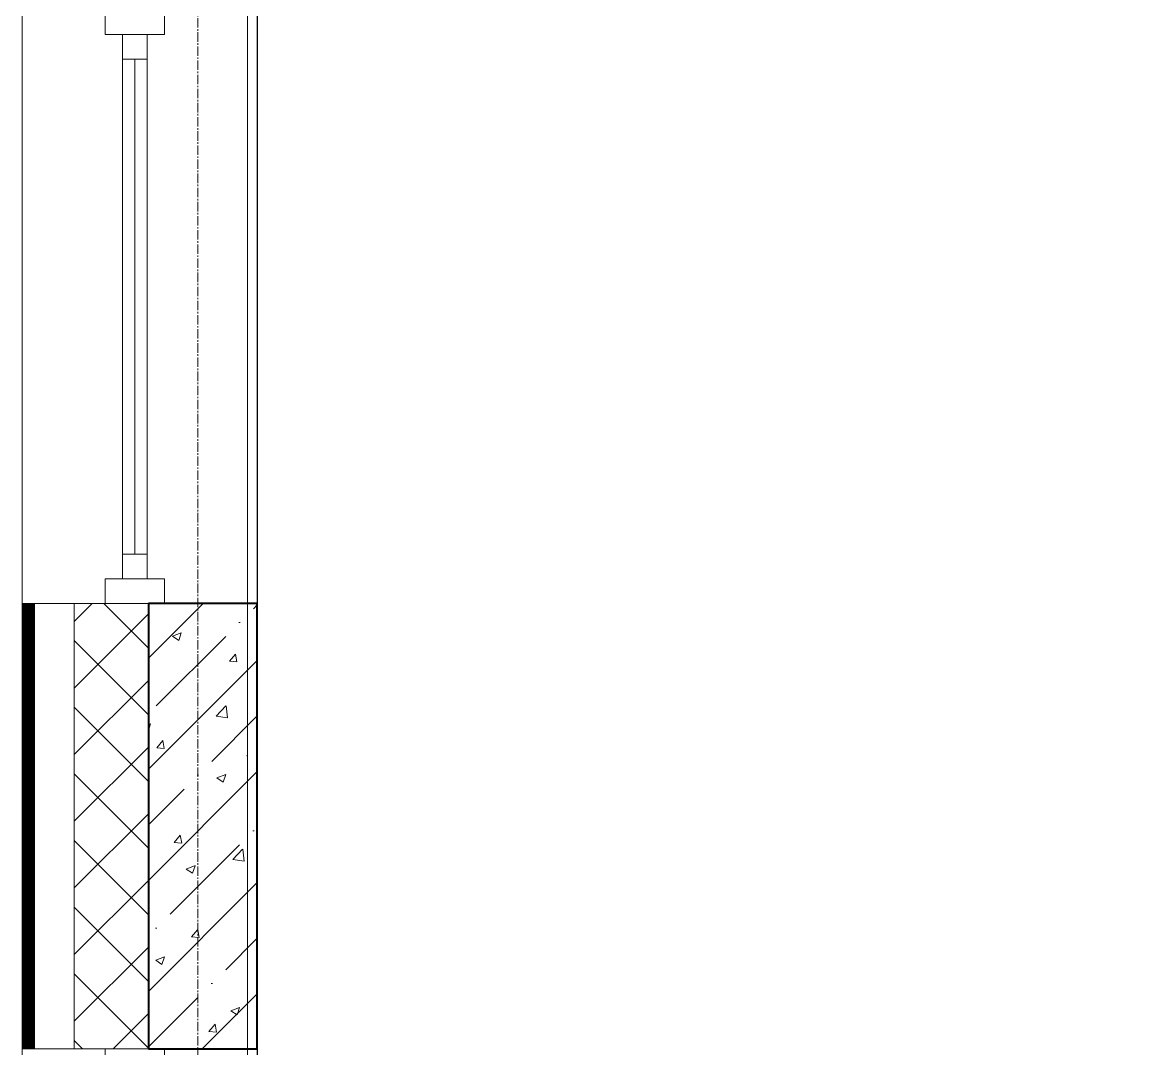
# Model space of a CAD drawing. Header units: millimetres. Extents: x -231292 to 573618, y -153144 to 564035.
# Drawn here: x 8528 to 10772, y -112945 to -110870 of the extents above; entities that cross this region are included whole.
import ezdxf

# ---------------------------------------------------------------- set-up
doc = ezdxf.new("R2010")
doc.units = ezdxf.units.MM
doc.linetypes.add('CENTER2', pattern=[28.575, 19.05, -3.175, 3.175, -3.175])
doc.linetypes.add('HIDDEN2', pattern=[4.7625, 3.175, -1.5875])
doc.layers.get('0').update_dxf_attribs({"color": 250})
for name, color, linetype, lineweight in [('A-Wall_Материал_Газоблок_Контур', 250, 'Continuous', 0), ('АР_Колонны', 250, 'Continuous', 35), ('АР_Окна', 250, 'Continuous', 5), ('АР_Стены ЖБ', 250, 'Continuous', 35), ('АР_Стены ПЕНОблок', 250, 'Continuous', 20), ('АР_Тонкая', 250, 'Continuous', 5), ('АР_Утеплитель', 250, 'Continuous', 0), ('АР_Штриховка', 250, 'Continuous', 0), ('РД_Оси_100', 250, 'Continuous', 0)]:
    doc.layers.add(name, color=color, linetype=linetype, lineweight=lineweight)

# ---------------------------------------------------------------- blocks, each defined once
blk = doc.blocks.new('оси_рен')
at = {"layer": 'РД_Оси_100', "color": 251, "linetype": 'CENTER2', "true_color": 0x636466}
blk.add_line((1195652.916, 135558.25), (1195652.916, 223268.25), dxfattribs=at)

msp = doc.modelspace()

# ---------------------------------------------------------------- hatches: boundary and pattern name
at = {"layer": 'АР_Штриховка', "linetype": 'Continuous', "lineweight": 5, "true_color": 0x000000}
h = msp.add_hatch(dxfattribs=at)
h.set_pattern_fill('ANSI35', color=18, scale=25, style=0)
h.set_pattern_definition([(45, (8883.46, -162345.28), (-112.2532, 112.2532), []), (45, (8995.71, -162345.28), (-112.2532, 112.2532), [198.4375, -39.6875, 0, -39.6875])])
h.paths.add_polyline_path([(8783.458, -112945.283), (9003.458, -112945.283), (9003.458, -112045.283), (8783.458, -112045.283)], flags=0)

# ---------------------------------------------------------------- linework, layer by layer
msp.add_lwpolyline([(16573.458, -98570.283), (9003.458, -98570.283), (9003.458, -135535.288), (16573.458, -135535.288)], close=True)
at = {"layer": 'A-Wall_Материал_Газоблок_Контур', "color": 18, "linetype": 'Continuous', "lineweight": 0, "true_color": 0x000000}
for p, q in [((8528.458, -110845.283), (8528.458, -112045.283)), ((8983.458, -112045.283), (8983.458, -110845.283)), ((8528.458, -112945.283), (8528.458, -116245.283)), ((8983.458, -116245.283), (8983.458, -112945.283))]:
    msp.add_line(p, q, dxfattribs=at)
at = {"layer": 'АР_Колонны', "color": 18, "linetype": 'HIDDEN2', "lineweight": 25, "true_color": 0x000000}
for p, q in [((8783.458, -112045.283), (9003.458, -112045.283)), ((8783.458, -112945.283), (8783.458, -112045.283)), ((9003.458, -112045.283), (9003.458, -112945.283)), ((9003.458, -112945.283), (8783.458, -112945.283))]:
    msp.add_line(p, q, dxfattribs=at)
at = {"layer": 'АР_Колонны', "color": 18, "linetype": 'Continuous', "lineweight": 30, "true_color": 0x000000}
for p, q in [((9003.458, -112045.283), (8783.458, -112045.283)), ((8783.458, -112045.283), (8783.458, -112945.283)), ((9003.458, -112945.283), (9003.458, -112045.283)), ((8783.458, -112945.283), (9003.458, -112945.283))]:
    msp.add_line(p, q, dxfattribs=at)
at = {"layer": 'АР_Окна', "color": 18, "linetype": 'Continuous', "lineweight": 5, "true_color": 0x000000}
for p, q in [((8528.458, -110845.283), (8528.458, -112045.283)), ((8983.458, -110845.283), (8983.458, -112045.283)), ((8730.958, -110945.283), (8780.958, -110945.283)), ((8755.958, -110945.283), (8755.958, -111945.283)), ((8730.958, -111945.283), (8780.958, -111945.283)), ((8528.458, -112945.283), (8528.458, -116245.283)), ((8983.458, -112945.283), (8983.458, -116245.283))]:
    msp.add_line(p, q, dxfattribs=at)
for points in [[(8815.958, -110895.283), (8815.958, -110845.283), (8695.958, -110845.283), (8695.958, -110895.283)], [(8730.958, -110895.283), (8780.958, -110895.283), (8780.958, -111995.283), (8730.958, -111995.283)], [(8815.958, -111995.283), (8815.958, -112045.283), (8695.958, -112045.283), (8695.958, -111995.283)], [(8815.958, -112995.283), (8815.958, -112945.283), (8695.958, -112945.283), (8695.958, -112995.283)]]:
    msp.add_lwpolyline(points, close=True, dxfattribs=at)
at = {"layer": 'АР_Стены ЖБ', "color": 18, "linetype": 'Continuous', "lineweight": 40, "true_color": 0x000000}
for p, q in [((9003.458, -112045.283), (8783.458, -112045.283)), ((8783.458, -112045.283), (8783.458, -112945.283)), ((9003.458, -112945.283), (9003.458, -112045.283)), ((8783.458, -112945.283), (9003.458, -112945.283))]:
    msp.add_line(p, q, dxfattribs=at)
at = {"layer": 'АР_Стены ПЕНОблок', "color": 18, "linetype": 'Continuous', "lineweight": 20, "true_color": 0x000000}
for p, q in [((8983.458, -112045.283), (8783.458, -112045.283)), ((8783.458, -112045.283), (8783.458, -112945.283)), ((8983.458, -112945.283), (8983.458, -112045.283)), ((8783.458, -112945.283), (8983.458, -112945.283))]:
    msp.add_line(p, q, dxfattribs=at)
at = {"layer": 'АР_Тонкая', "color": 18, "linetype": 'Continuous', "lineweight": 5, "true_color": 0x000000}
for p, q in [((8553.458, -112045.283), (8528.458, -112045.283)), ((8528.458, -112045.283), (8528.458, -112945.283)), ((8633.458, -112045.283), (8553.458, -112045.283)), ((8553.458, -112045.283), (8553.458, -112945.283)), ((8553.458, -112945.283), (8553.458, -112045.283)), ((8633.458, -112945.283), (8633.458, -112045.283)), ((8528.458, -112945.283), (8553.458, -112945.283)), ((8553.458, -112945.283), (8633.458, -112945.283))]:
    msp.add_line(p, q, dxfattribs=at)
at = {"layer": 'АР_Утеплитель', "color": 18, "linetype": 'Continuous', "lineweight": 0, "true_color": 0x000000}
for p, q in [((8783.458, -112045.283), (8633.458, -112045.283)), ((8633.458, -112045.283), (8633.458, -112945.283)), ((8783.458, -112945.283), (8783.458, -112045.283)), ((8633.458, -112945.283), (8783.458, -112945.283))]:
    msp.add_line(p, q, dxfattribs=at)
at = {"layer": 'АР_Штриховка', "color": 18, "linetype": 'Continuous', "lineweight": 0, "true_color": 0x000000}
for p, q in [((8528.458, -112046.283), (8553.458, -112046.283)), ((8528.458, -112047.283), (8553.458, -112047.283)), ((8528.458, -112048.283), (8553.458, -112048.283)), ((8528.458, -112049.283), (8553.458, -112049.283)), ((8528.458, -112050.283), (8553.458, -112050.283)), ((8528.458, -112051.283), (8553.458, -112051.283)), ((8528.458, -112052.283), (8553.458, -112052.283)), ((8528.458, -112053.283), (8553.458, -112053.283)), ((8528.458, -112054.283), (8553.458, -112054.283)), ((8528.458, -112055.283), (8553.458, -112055.283)), ((8528.458, -112056.283), (8553.458, -112056.283)), ((8528.458, -112057.283), (8553.458, -112057.283)), ((8528.458, -112058.283), (8553.458, -112058.283)), ((8528.458, -112059.283), (8553.458, -112059.283)), ((8528.458, -112060.283), (8553.458, -112060.283)), ((8528.458, -112061.283), (8553.458, -112061.283)), ((8633.458, -112081.342), (8669.517, -112045.283)), ((8783.458, -112135.454), (8693.287, -112045.283)), ((8528.458, -112062.283), (8553.458, -112062.283)), ((8528.458, -112063.283), (8553.458, -112063.283)), ((8528.458, -112064.283), (8553.458, -112064.283)), ((8528.458, -112065.283), (8553.458, -112065.283)), ((8528.458, -112066.283), (8553.458, -112066.283)), ((8528.458, -112067.283), (8553.458, -112067.283)), ((8528.458, -112068.283), (8553.458, -112068.283)), ((8528.458, -112069.283), (8553.458, -112069.283)), ((8528.458, -112070.283), (8553.458, -112070.283)), ((8528.458, -112071.283), (8553.458, -112071.283)), ((8528.458, -112072.283), (8553.458, -112072.283)), ((8528.458, -112073.283), (8553.458, -112073.283)), ((8528.458, -112074.283), (8553.458, -112074.283)), ((8528.458, -112075.283), (8553.458, -112075.283)), ((8528.458, -112076.283), (8553.458, -112076.283)), ((8528.458, -112077.283), (8553.458, -112077.283)), ((8528.458, -112078.283), (8553.458, -112078.283)), ((8528.458, -112079.283), (8553.458, -112079.283)), ((8528.458, -112080.283), (8553.458, -112080.283)), ((8528.458, -112081.283), (8553.458, -112081.283)), ((8528.458, -112082.283), (8553.458, -112082.283)), ((8528.458, -112083.283), (8553.458, -112083.283)), ((8633.458, -112216.046), (8783.458, -112066.046)), ((8528.458, -112084.283), (8553.458, -112084.283)), ((8528.458, -112085.283), (8553.458, -112085.283)), ((8528.458, -112086.283), (8553.458, -112086.283)), ((8528.458, -112087.283), (8553.458, -112087.283)), ((8528.458, -112088.283), (8553.458, -112088.283)), ((8528.458, -112089.283), (8553.458, -112089.283)), ((8528.458, -112090.283), (8553.458, -112090.283)), ((8528.458, -112091.283), (8553.458, -112091.283)), ((8528.458, -112092.283), (8553.458, -112092.283)), ((8528.458, -112093.283), (8553.458, -112093.283)), ((8528.458, -112094.283), (8553.458, -112094.283)), ((8528.458, -112095.283), (8553.458, -112095.283)), ((8528.458, -112096.283), (8553.458, -112096.283)), ((8528.458, -112097.283), (8553.458, -112097.283)), ((8528.458, -112098.283), (8553.458, -112098.283)), ((8528.458, -112099.283), (8553.458, -112099.283)), ((8528.458, -112100.283), (8553.458, -112100.283)), ((8528.458, -112101.283), (8553.458, -112101.283)), ((8528.458, -112102.283), (8553.458, -112102.283)), ((8528.458, -112103.283), (8553.458, -112103.283)), ((8528.458, -112104.283), (8553.458, -112104.283)), ((8528.458, -112105.283), (8553.458, -112105.283)), ((8528.458, -112106.283), (8553.458, -112106.283)), ((8832.013, -112111.289), (8849.798, -112104.462)), ((8844.638, -112119.845), (8849.788, -112104.496)), ((8528.458, -112107.283), (8553.458, -112107.283)), ((8528.458, -112108.283), (8553.458, -112108.283)), ((8528.458, -112109.283), (8553.458, -112109.283)), ((8528.458, -112110.283), (8553.458, -112110.283)), ((8528.458, -112111.283), (8553.458, -112111.283)), ((8528.458, -112112.283), (8553.458, -112112.283)), ((8528.458, -112113.283), (8553.458, -112113.283)), ((8528.458, -112114.283), (8553.458, -112114.283)), ((8528.458, -112115.283), (8553.458, -112115.283)), ((8528.458, -112116.283), (8553.458, -112116.283)), ((8528.458, -112117.283), (8553.458, -112117.283)), ((8528.458, -112118.283), (8553.458, -112118.283)), ((8528.458, -112119.283), (8553.458, -112119.283)), ((8528.458, -112120.283), (8553.458, -112120.283)), ((8528.458, -112121.283), (8553.458, -112121.283)), ((8528.458, -112122.283), (8553.458, -112122.283)), ((8528.458, -112123.283), (8553.458, -112123.283)), ((8528.458, -112124.283), (8553.458, -112124.283)), ((8528.458, -112125.283), (8553.458, -112125.283)), ((8528.458, -112126.283), (8553.458, -112126.283)), ((8528.458, -112127.283), (8553.458, -112127.283)), ((8528.458, -112128.283), (8553.458, -112128.283)), ((8783.458, -112270.158), (8633.458, -112120.158)), ((8831.999, -112111.321), (8844.633, -112119.843)), ((8528.458, -112129.283), (8553.458, -112129.283)), ((8528.458, -112130.283), (8553.458, -112130.283)), ((8528.458, -112131.283), (8553.458, -112131.283)), ((8528.458, -112132.283), (8553.458, -112132.283)), ((8528.458, -112133.283), (8553.458, -112133.283)), ((8528.458, -112134.283), (8553.458, -112134.283)), ((8528.458, -112135.283), (8553.458, -112135.283)), ((8528.458, -112136.283), (8553.458, -112136.283)), ((8528.458, -112137.283), (8553.458, -112137.283)), ((8528.458, -112138.283), (8553.458, -112138.283)), ((8528.458, -112139.283), (8553.458, -112139.283)), ((8528.458, -112140.283), (8553.458, -112140.283)), ((8528.458, -112141.283), (8553.458, -112141.283)), ((8528.458, -112142.283), (8553.458, -112142.283)), ((8528.458, -112143.283), (8553.458, -112143.283)), ((8528.458, -112144.283), (8553.458, -112144.283)), ((8528.458, -112145.283), (8553.458, -112145.283)), ((8528.458, -112146.283), (8553.458, -112146.283)), ((8528.458, -112147.283), (8553.458, -112147.283)), ((8528.458, -112148.283), (8553.458, -112148.283)), ((8528.458, -112149.283), (8553.458, -112149.283)), ((8528.458, -112150.283), (8553.458, -112150.283)), ((8947.067, -112161.938), (8959.312, -112147.344)), ((8962.369, -112163.244), (8959.432, -112147.323)), ((8528.458, -112151.283), (8553.458, -112151.283)), ((8528.458, -112152.283), (8553.458, -112152.283)), ((8528.458, -112153.283), (8553.458, -112153.283)), ((8528.458, -112154.283), (8553.458, -112154.283)), ((8528.458, -112155.283), (8553.458, -112155.283)), ((8528.458, -112156.283), (8553.458, -112156.283)), ((8528.458, -112157.283), (8553.458, -112157.283)), ((8528.458, -112158.283), (8553.458, -112158.283)), ((8528.458, -112159.283), (8553.458, -112159.283)), ((8528.458, -112160.283), (8553.458, -112160.283)), ((8528.458, -112161.283), (8553.458, -112161.283)), ((8528.458, -112162.283), (8553.458, -112162.283)), ((8528.458, -112163.283), (8553.458, -112163.283)), ((8528.458, -112164.283), (8553.458, -112164.283)), ((8528.458, -112165.283), (8553.458, -112165.283)), ((8528.458, -112166.283), (8553.458, -112166.283)), ((8528.458, -112167.283), (8553.458, -112167.283)), ((8528.458, -112168.283), (8553.458, -112168.283)), ((8528.458, -112169.283), (8553.458, -112169.283)), ((8528.458, -112170.283), (8553.458, -112170.283)), ((8528.458, -112171.283), (8553.458, -112171.283)), ((8528.458, -112172.283), (8553.458, -112172.283)), ((8528.458, -112173.283), (8553.458, -112173.283)), ((8947.067, -112161.938), (8962.249, -112163.266)), ((8528.458, -112174.283), (8553.458, -112174.283)), ((8528.458, -112175.283), (8553.458, -112175.283)), ((8528.458, -112176.283), (8553.458, -112176.283)), ((8528.458, -112177.283), (8553.458, -112177.283)), ((8528.458, -112178.283), (8553.458, -112178.283)), ((8528.458, -112179.283), (8553.458, -112179.283)), ((8528.458, -112180.283), (8553.458, -112180.283)), ((8528.458, -112181.283), (8553.458, -112181.283)), ((8528.458, -112182.283), (8553.458, -112182.283)), ((8528.458, -112183.283), (8553.458, -112183.283)), ((8528.458, -112184.283), (8553.458, -112184.283)), ((8528.458, -112185.283), (8553.458, -112185.283)), ((8528.458, -112186.283), (8553.458, -112186.283)), ((8528.458, -112187.283), (8553.458, -112187.283)), ((8528.458, -112188.283), (8553.458, -112188.283)), ((8528.458, -112189.283), (8553.458, -112189.283)), ((8528.458, -112190.283), (8553.458, -112190.283)), ((8528.458, -112191.283), (8553.458, -112191.283)), ((8528.458, -112192.283), (8553.458, -112192.283)), ((8528.458, -112193.283), (8553.458, -112193.283)), ((8528.458, -112194.283), (8553.458, -112194.283)), ((8528.458, -112195.283), (8553.458, -112195.283)), ((8528.458, -112196.283), (8553.458, -112196.283)), ((8528.458, -112197.283), (8553.458, -112197.283)), ((8528.458, -112198.283), (8553.458, -112198.283)), ((8528.458, -112199.283), (8553.458, -112199.283)), ((8528.458, -112200.283), (8553.458, -112200.283)), ((8528.458, -112201.283), (8553.458, -112201.283)), ((8528.458, -112202.283), (8553.458, -112202.283)), ((8528.458, -112203.283), (8553.458, -112203.283)), ((8528.458, -112204.283), (8553.458, -112204.283)), ((8528.458, -112205.283), (8553.458, -112205.283)), ((8528.458, -112206.283), (8553.458, -112206.283)), ((8528.458, -112207.283), (8553.458, -112207.283)), ((8528.458, -112208.283), (8553.458, -112208.283)), ((8528.458, -112209.283), (8553.458, -112209.283)), ((8528.458, -112210.283), (8553.458, -112210.283)), ((8528.458, -112211.283), (8553.458, -112211.283)), ((8528.458, -112212.283), (8553.458, -112212.283)), ((8528.458, -112213.283), (8553.458, -112213.283)), ((8528.458, -112214.283), (8553.458, -112214.283)), ((8528.458, -112215.283), (8553.458, -112215.283)), ((8528.458, -112216.283), (8553.458, -112216.283)), ((8528.458, -112217.283), (8553.458, -112217.283)), ((8528.458, -112218.283), (8553.458, -112218.283)), ((8633.458, -112350.75), (8783.458, -112200.75)), ((8528.458, -112219.283), (8553.458, -112219.283)), ((8528.458, -112220.283), (8553.458, -112220.283)), ((8528.458, -112221.283), (8553.458, -112221.283)), ((8528.458, -112222.283), (8553.458, -112222.283)), ((8528.458, -112223.283), (8553.458, -112223.283)), ((8528.458, -112224.283), (8553.458, -112224.283)), ((8528.458, -112225.283), (8553.458, -112225.283)), ((8528.458, -112226.283), (8553.458, -112226.283)), ((8528.458, -112227.283), (8553.458, -112227.283)), ((8528.458, -112228.283), (8553.458, -112228.283)), ((8528.458, -112229.283), (8553.458, -112229.283)), ((8528.458, -112230.283), (8553.458, -112230.283)), ((8528.458, -112231.283), (8553.458, -112231.283)), ((8528.458, -112232.283), (8553.458, -112232.283)), ((8528.458, -112233.283), (8553.458, -112233.283)), ((8528.458, -112234.283), (8553.458, -112234.283)), ((8528.458, -112235.283), (8553.458, -112235.283)), ((8528.458, -112236.283), (8553.458, -112236.283)), ((8528.458, -112237.283), (8553.458, -112237.283)), ((8528.458, -112238.283), (8553.458, -112238.283)), ((8528.458, -112239.283), (8553.458, -112239.283)), ((8528.458, -112240.283), (8553.458, -112240.283)), ((8528.458, -112241.283), (8553.458, -112241.283)), ((8528.458, -112242.283), (8553.458, -112242.283)), ((8528.458, -112243.283), (8553.458, -112243.283)), ((8528.458, -112244.283), (8553.458, -112244.283)), ((8528.458, -112245.283), (8553.458, -112245.283)), ((8528.458, -112246.283), (8553.458, -112246.283)), ((8528.458, -112247.283), (8553.458, -112247.283)), ((8528.458, -112248.283), (8553.458, -112248.283)), ((8528.458, -112249.283), (8553.458, -112249.283)), ((8528.458, -112250.283), (8553.458, -112250.283)), ((8528.458, -112251.283), (8553.458, -112251.283)), ((8528.458, -112252.283), (8553.458, -112252.283)), ((8528.458, -112253.283), (8553.458, -112253.283)), ((8528.458, -112254.283), (8553.458, -112254.283)), ((8528.458, -112255.283), (8553.458, -112255.283)), ((8528.458, -112256.283), (8553.458, -112256.283)), ((8528.458, -112257.283), (8553.458, -112257.283)), ((8528.458, -112258.283), (8553.458, -112258.283)), ((8528.458, -112259.283), (8553.458, -112259.283)), ((8528.458, -112260.283), (8553.458, -112260.283)), ((8528.458, -112261.283), (8553.458, -112261.283)), ((8528.458, -112262.283), (8553.458, -112262.283)), ((8528.458, -112263.283), (8553.458, -112263.283)), ((8783.458, -112404.861), (8633.458, -112254.861)), ((8920.413, -112272.966), (8940.197, -112252.348)), ((8943.034, -112276.466), (8940.228, -112252.344)), ((8528.458, -112264.283), (8553.458, -112264.283)), ((8528.458, -112265.283), (8553.458, -112265.283)), ((8528.458, -112266.283), (8553.458, -112266.283)), ((8528.458, -112267.283), (8553.458, -112267.283)), ((8528.458, -112268.283), (8553.458, -112268.283)), ((8528.458, -112269.283), (8553.458, -112269.283)), ((8528.458, -112270.283), (8553.458, -112270.283)), ((8528.458, -112271.283), (8553.458, -112271.283)), ((8528.458, -112272.283), (8553.458, -112272.283)), ((8528.458, -112273.283), (8553.458, -112273.283)), ((8528.458, -112274.283), (8553.458, -112274.283)), ((8528.458, -112275.283), (8553.458, -112275.283)), ((8528.458, -112276.283), (8553.458, -112276.283)), ((8528.458, -112277.283), (8553.458, -112277.283)), ((8528.458, -112278.283), (8553.458, -112278.283)), ((8528.458, -112279.283), (8553.458, -112279.283)), ((8528.458, -112280.283), (8553.458, -112280.283)), ((8528.458, -112281.283), (8553.458, -112281.283)), ((8528.458, -112282.283), (8553.458, -112282.283)), ((8528.458, -112283.283), (8553.458, -112283.283)), ((8528.458, -112284.283), (8553.458, -112284.283)), ((8528.458, -112285.283), (8553.458, -112285.283)), ((8920.436, -112273.015), (8943.026, -112276.518)), ((8528.458, -112286.283), (8553.458, -112286.283)), ((8528.458, -112287.283), (8553.458, -112287.283)), ((8528.458, -112288.283), (8553.458, -112288.283)), ((8528.458, -112289.283), (8553.458, -112289.283)), ((8528.458, -112290.283), (8553.458, -112290.283)), ((8528.458, -112291.283), (8553.458, -112291.283)), ((8528.458, -112292.283), (8553.458, -112292.283)), ((8528.458, -112293.283), (8553.458, -112293.283)), ((8528.458, -112294.283), (8553.458, -112294.283)), ((8528.458, -112295.283), (8553.458, -112295.283)), ((8528.458, -112296.283), (8553.458, -112296.283)), ((8528.458, -112297.283), (8553.458, -112297.283)), ((8528.458, -112298.283), (8553.458, -112298.283)), ((8528.458, -112299.283), (8553.458, -112299.283)), ((8528.458, -112300.283), (8553.458, -112300.283)), ((8528.458, -112301.283), (8553.458, -112301.283)), ((8528.458, -112302.283), (8553.458, -112302.283)), ((8528.458, -112303.283), (8553.458, -112303.283)), ((8528.458, -112304.283), (8553.458, -112304.283)), ((8528.458, -112305.283), (8553.458, -112305.283)), ((8528.458, -112306.283), (8553.458, -112306.283)), ((8528.458, -112307.283), (8553.458, -112307.283)), ((8783.458, -112290.392), (8787.996, -112288.65)), ((8783.458, -112302.179), (8787.986, -112288.684)), ((8528.458, -112308.283), (8553.458, -112308.283)), ((8528.458, -112309.283), (8553.458, -112309.283)), ((8528.458, -112310.283), (8553.458, -112310.283)), ((8528.458, -112311.283), (8553.458, -112311.283)), ((8528.458, -112312.283), (8553.458, -112312.283)), ((8528.458, -112313.283), (8553.458, -112313.283)), ((8528.458, -112314.283), (8553.458, -112314.283)), ((8528.458, -112315.283), (8553.458, -112315.283)), ((8528.458, -112316.283), (8553.458, -112316.283)), ((8528.458, -112317.283), (8553.458, -112317.283)), ((8528.458, -112318.283), (8553.458, -112318.283)), ((8528.458, -112319.283), (8553.458, -112319.283)), ((8528.458, -112320.283), (8553.458, -112320.283)), ((8528.458, -112321.283), (8553.458, -112321.283)), ((8528.458, -112322.283), (8553.458, -112322.283)), ((8528.458, -112323.283), (8553.458, -112323.283)), ((8528.458, -112324.283), (8553.458, -112324.283)), ((8528.458, -112325.283), (8553.458, -112325.283)), ((8528.458, -112326.283), (8553.458, -112326.283)), ((8528.458, -112327.283), (8553.458, -112327.283)), ((8528.458, -112328.283), (8553.458, -112328.283)), ((8528.458, -112329.283), (8553.458, -112329.283)), ((8528.458, -112330.283), (8553.458, -112330.283)), ((8800.126, -112337.055), (8812.371, -112322.462)), ((8815.428, -112338.362), (8812.491, -112322.441)), ((8528.458, -112331.283), (8553.458, -112331.283)), ((8528.458, -112332.283), (8553.458, -112332.283)), ((8528.458, -112333.283), (8553.458, -112333.283)), ((8528.458, -112334.283), (8553.458, -112334.283)), ((8528.458, -112335.283), (8553.458, -112335.283)), ((8528.458, -112336.283), (8553.458, -112336.283)), ((8528.458, -112337.283), (8553.458, -112337.283)), ((8528.458, -112338.283), (8553.458, -112338.283)), ((8528.458, -112339.283), (8553.458, -112339.283)), ((8528.458, -112340.283), (8553.458, -112340.283)), ((8528.458, -112341.283), (8553.458, -112341.283)), ((8528.458, -112342.283), (8553.458, -112342.283)), ((8528.458, -112343.283), (8553.458, -112343.283)), ((8528.458, -112344.283), (8553.458, -112344.283)), ((8528.458, -112345.283), (8553.458, -112345.283)), ((8528.458, -112346.283), (8553.458, -112346.283)), ((8528.458, -112347.283), (8553.458, -112347.283)), ((8528.458, -112348.283), (8553.458, -112348.283)), ((8528.458, -112349.283), (8553.458, -112349.283)), ((8528.458, -112350.283), (8553.458, -112350.283)), ((8528.458, -112351.283), (8553.458, -112351.283)), ((8528.458, -112352.283), (8553.458, -112352.283)), ((8633.458, -112485.454), (8783.458, -112335.454)), ((8800.126, -112337.056), (8815.308, -112338.384)), ((8982.311, -112352.994), (8983.458, -112351.627)), ((8982.311, -112352.995), (8983.458, -112353.095)), ((8528.458, -112353.283), (8553.458, -112353.283)), ((8528.458, -112354.283), (8553.458, -112354.283)), ((8528.458, -112355.283), (8553.458, -112355.283)), ((8528.458, -112356.283), (8553.458, -112356.283)), ((8528.458, -112357.283), (8553.458, -112357.283)), ((8528.458, -112358.283), (8553.458, -112358.283)), ((8528.458, -112359.283), (8553.458, -112359.283)), ((8528.458, -112360.283), (8553.458, -112360.283)), ((8528.458, -112361.283), (8553.458, -112361.283)), ((8528.458, -112362.283), (8553.458, -112362.283)), ((8528.458, -112363.283), (8553.458, -112363.283)), ((8528.458, -112364.283), (8553.458, -112364.283)), ((8528.458, -112365.283), (8553.458, -112365.283)), ((8528.458, -112366.283), (8553.458, -112366.283)), ((8528.458, -112367.283), (8553.458, -112367.283)), ((8528.458, -112368.283), (8553.458, -112368.283)), ((8528.458, -112369.283), (8553.458, -112369.283)), ((8528.458, -112370.283), (8553.458, -112370.283)), ((8528.458, -112371.283), (8553.458, -112371.283)), ((8528.458, -112372.283), (8553.458, -112372.283)), ((8528.458, -112373.283), (8553.458, -112373.283)), ((8528.458, -112374.283), (8553.458, -112374.283)), ((8528.458, -112375.283), (8553.458, -112375.283)), ((8528.458, -112376.283), (8553.458, -112376.283)), ((8528.458, -112377.283), (8553.458, -112377.283)), ((8528.458, -112378.283), (8553.458, -112378.283)), ((8528.458, -112379.283), (8553.458, -112379.283)), ((8528.458, -112380.283), (8553.458, -112380.283)), ((8528.458, -112381.283), (8553.458, -112381.283)), ((8528.458, -112382.283), (8553.458, -112382.283)), ((8528.458, -112383.283), (8553.458, -112383.283)), ((8528.458, -112384.283), (8553.458, -112384.283)), ((8528.458, -112385.283), (8553.458, -112385.283)), ((8528.458, -112386.283), (8553.458, -112386.283)), ((8528.458, -112387.283), (8553.458, -112387.283)), ((8528.458, -112388.283), (8553.458, -112388.283)), ((8528.458, -112389.283), (8553.458, -112389.283)), ((8528.458, -112390.283), (8553.458, -112390.283)), ((8528.458, -112391.283), (8553.458, -112391.283)), ((8528.458, -112392.283), (8553.458, -112392.283)), ((8528.458, -112393.283), (8553.458, -112393.283)), ((8528.458, -112394.283), (8553.458, -112394.283)), ((8528.458, -112395.283), (8553.458, -112395.283)), ((8528.458, -112396.283), (8553.458, -112396.283)), ((8528.458, -112397.283), (8553.458, -112397.283)), ((8783.458, -112539.565), (8633.458, -112389.565)), ((8921.811, -112397.774), (8934.446, -112406.297)), ((8921.826, -112397.742), (8939.61, -112390.915)), ((8934.45, -112406.298), (8939.6, -112390.949)), ((8528.458, -112398.283), (8553.458, -112398.283)), ((8528.458, -112399.283), (8553.458, -112399.283)), ((8528.458, -112400.283), (8553.458, -112400.283)), ((8528.458, -112401.283), (8553.458, -112401.283)), ((8528.458, -112402.283), (8553.458, -112402.283)), ((8528.458, -112403.283), (8553.458, -112403.283)), ((8528.458, -112404.283), (8553.458, -112404.283)), ((8528.458, -112405.283), (8553.458, -112405.283)), ((8528.458, -112406.283), (8553.458, -112406.283)), ((8528.458, -112407.283), (8553.458, -112407.283)), ((8528.458, -112408.283), (8553.458, -112408.283)), ((8528.458, -112409.283), (8553.458, -112409.283)), ((8528.458, -112410.283), (8553.458, -112410.283)), ((8528.458, -112411.283), (8553.458, -112411.283)), ((8528.458, -112412.283), (8553.458, -112412.283)), ((8528.458, -112413.283), (8553.458, -112413.283)), ((8528.458, -112414.283), (8553.458, -112414.283)), ((8528.458, -112415.283), (8553.458, -112415.283)), ((8528.458, -112416.283), (8553.458, -112416.283)), ((8528.458, -112417.283), (8553.458, -112417.283)), ((8528.458, -112418.283), (8553.458, -112418.283)), ((8528.458, -112419.283), (8553.458, -112419.283)), ((8528.458, -112420.283), (8553.458, -112420.283)), ((8528.458, -112421.283), (8553.458, -112421.283)), ((8528.458, -112422.283), (8553.458, -112422.283)), ((8528.458, -112423.283), (8553.458, -112423.283)), ((8528.458, -112424.283), (8553.458, -112424.283)), ((8528.458, -112425.283), (8553.458, -112425.283)), ((8528.458, -112426.283), (8553.458, -112426.283)), ((8528.458, -112427.283), (8553.458, -112427.283)), ((8528.458, -112428.283), (8553.458, -112428.283)), ((8528.458, -112429.283), (8553.458, -112429.283)), ((8528.458, -112430.283), (8553.458, -112430.283)), ((8528.458, -112431.283), (8553.458, -112431.283)), ((8528.458, -112432.283), (8553.458, -112432.283)), ((8528.458, -112433.283), (8553.458, -112433.283)), ((8528.458, -112434.283), (8553.458, -112434.283)), ((8528.458, -112435.283), (8553.458, -112435.283)), ((8528.458, -112436.283), (8553.458, -112436.283)), ((8528.458, -112437.283), (8553.458, -112437.283)), ((8528.458, -112438.283), (8553.458, -112438.283)), ((8528.458, -112439.283), (8553.458, -112439.283)), ((8528.458, -112440.283), (8553.458, -112440.283)), ((8528.458, -112441.283), (8553.458, -112441.283)), ((8528.458, -112442.283), (8553.458, -112442.283)), ((8528.458, -112443.283), (8553.458, -112443.283)), ((8528.458, -112444.283), (8553.458, -112444.283)), ((8528.458, -112445.283), (8553.458, -112445.283)), ((8528.458, -112446.283), (8553.458, -112446.283)), ((8528.458, -112447.283), (8553.458, -112447.283)), ((8528.458, -112448.283), (8553.458, -112448.283)), ((8528.458, -112449.283), (8553.458, -112449.283)), ((8528.458, -112450.283), (8553.458, -112450.283)), ((8528.458, -112451.283), (8553.458, -112451.283)), ((8528.458, -112452.283), (8553.458, -112452.283)), ((8528.458, -112453.283), (8553.458, -112453.283)), ((8528.458, -112454.283), (8553.458, -112454.283)), ((8528.458, -112455.283), (8553.458, -112455.283)), ((8528.458, -112456.283), (8553.458, -112456.283)), ((8528.458, -112457.283), (8553.458, -112457.283)), ((8528.458, -112458.283), (8553.458, -112458.283)), ((8528.458, -112459.283), (8553.458, -112459.283)), ((8528.458, -112460.283), (8553.458, -112460.283)), ((8528.458, -112461.283), (8553.458, -112461.283)), ((8528.458, -112462.283), (8553.458, -112462.283)), ((8528.458, -112463.283), (8553.458, -112463.283)), ((8528.458, -112464.283), (8553.458, -112464.283)), ((8528.458, -112465.283), (8553.458, -112465.283)), ((8528.458, -112466.283), (8553.458, -112466.283)), ((8528.458, -112467.283), (8553.458, -112467.283)), ((8528.458, -112468.283), (8553.458, -112468.283)), ((8528.458, -112469.283), (8553.458, -112469.283)), ((8528.458, -112470.283), (8553.458, -112470.283)), ((8528.458, -112471.283), (8553.458, -112471.283)), ((8528.458, -112472.283), (8553.458, -112472.283)), ((8528.458, -112473.283), (8553.458, -112473.283)), ((8528.458, -112474.283), (8553.458, -112474.283)), ((8528.458, -112475.283), (8553.458, -112475.283)), ((8528.458, -112476.283), (8553.458, -112476.283)), ((8528.458, -112477.283), (8553.458, -112477.283)), ((8528.458, -112478.283), (8553.458, -112478.283)), ((8528.458, -112479.283), (8553.458, -112479.283)), ((8528.458, -112480.283), (8553.458, -112480.283)), ((8528.458, -112481.283), (8553.458, -112481.283)), ((8528.458, -112482.283), (8553.458, -112482.283)), ((8528.458, -112483.283), (8553.458, -112483.283)), ((8528.458, -112484.283), (8553.458, -112484.283)), ((8528.458, -112485.283), (8553.458, -112485.283)), ((8528.458, -112486.283), (8553.458, -112486.283)), ((8528.458, -112487.283), (8553.458, -112487.283)), ((8633.458, -112620.158), (8783.458, -112470.158)), ((8528.458, -112488.283), (8553.458, -112488.283)), ((8528.458, -112489.283), (8553.458, -112489.283)), ((8528.458, -112490.283), (8553.458, -112490.283)), ((8528.458, -112491.283), (8553.458, -112491.283)), ((8528.458, -112492.283), (8553.458, -112492.283)), ((8528.458, -112493.283), (8553.458, -112493.283)), ((8528.458, -112494.283), (8553.458, -112494.283)), ((8528.458, -112495.283), (8553.458, -112495.283)), ((8528.458, -112496.283), (8553.458, -112496.283)), ((8528.458, -112497.283), (8553.458, -112497.283)), ((8528.458, -112498.283), (8553.458, -112498.283)), ((8528.458, -112499.283), (8553.458, -112499.283)), ((8528.458, -112500.283), (8553.458, -112500.283)), ((8528.458, -112501.283), (8553.458, -112501.283)), ((8528.458, -112502.283), (8553.458, -112502.283)), ((8528.458, -112503.283), (8553.458, -112503.283)), ((8528.458, -112504.283), (8553.458, -112504.283)), ((8528.458, -112505.283), (8553.458, -112505.283)), ((8528.458, -112506.283), (8553.458, -112506.283)), ((8528.458, -112507.283), (8553.458, -112507.283)), ((8528.458, -112508.283), (8553.458, -112508.283)), ((8528.458, -112509.283), (8553.458, -112509.283)), ((8528.458, -112510.283), (8553.458, -112510.283)), ((8528.458, -112511.283), (8553.458, -112511.283)), ((8528.458, -112512.283), (8553.458, -112512.283)), ((8528.458, -112513.283), (8553.458, -112513.283)), ((8528.458, -112514.283), (8553.458, -112514.283)), ((8528.458, -112515.283), (8553.458, -112515.283)), ((8528.458, -112516.283), (8553.458, -112516.283)), ((8528.458, -112517.283), (8553.458, -112517.283)), ((8528.458, -112518.283), (8553.458, -112518.283)), ((8528.458, -112519.283), (8553.458, -112519.283)), ((8528.458, -112520.283), (8553.458, -112520.283)), ((8528.458, -112521.283), (8553.458, -112521.283)), ((8528.458, -112522.283), (8553.458, -112522.283)), ((8528.458, -112523.283), (8553.458, -112523.283)), ((8528.458, -112524.283), (8553.458, -112524.283)), ((8528.458, -112525.283), (8553.458, -112525.283)), ((8528.458, -112526.283), (8553.458, -112526.283)), ((8528.458, -112527.283), (8553.458, -112527.283)), ((8528.458, -112528.283), (8553.458, -112528.283)), ((8528.458, -112529.283), (8553.458, -112529.283)), ((8528.458, -112530.283), (8553.458, -112530.283)), ((8528.458, -112531.283), (8553.458, -112531.283)), ((8528.458, -112532.283), (8553.458, -112532.283)), ((8783.458, -112674.269), (8633.458, -112524.269)), ((8835.369, -112528.112), (8847.615, -112513.519)), ((8835.369, -112528.113), (8850.551, -112529.441)), ((8850.67, -112529.419), (8847.734, -112513.498)), ((8528.458, -112533.283), (8553.458, -112533.283)), ((8528.458, -112534.283), (8553.458, -112534.283)), ((8528.458, -112535.283), (8553.458, -112535.283)), ((8528.458, -112536.283), (8553.458, -112536.283)), ((8528.458, -112537.283), (8553.458, -112537.283)), ((8528.458, -112538.283), (8553.458, -112538.283)), ((8528.458, -112539.283), (8553.458, -112539.283)), ((8528.458, -112540.283), (8553.458, -112540.283)), ((8528.458, -112541.283), (8553.458, -112541.283)), ((8528.458, -112542.283), (8553.458, -112542.283)), ((8528.458, -112543.283), (8553.458, -112543.283)), ((8528.458, -112544.283), (8553.458, -112544.283)), ((8528.458, -112545.283), (8553.458, -112545.283)), ((8528.458, -112546.283), (8553.458, -112546.283)), ((8528.458, -112547.283), (8553.458, -112547.283)), ((8528.458, -112548.283), (8553.458, -112548.283)), ((8528.458, -112549.283), (8553.458, -112549.283)), ((8528.458, -112550.283), (8553.458, -112550.283)), ((8528.458, -112551.283), (8553.458, -112551.283)), ((8528.458, -112552.283), (8553.458, -112552.283)), ((8528.458, -112553.283), (8553.458, -112553.283)), ((8528.458, -112554.283), (8553.458, -112554.283)), ((8954.088, -112562.435), (8973.872, -112541.816)), ((8976.709, -112565.935), (8973.903, -112541.812)), ((8528.458, -112555.283), (8553.458, -112555.283)), ((8528.458, -112556.283), (8553.458, -112556.283)), ((8528.458, -112557.283), (8553.458, -112557.283)), ((8528.458, -112558.283), (8553.458, -112558.283)), ((8528.458, -112559.283), (8553.458, -112559.283)), ((8528.458, -112560.283), (8553.458, -112560.283)), ((8528.458, -112561.283), (8553.458, -112561.283)), ((8528.458, -112562.283), (8553.458, -112562.283)), ((8528.458, -112563.283), (8553.458, -112563.283)), ((8528.458, -112564.283), (8553.458, -112564.283)), ((8528.458, -112565.283), (8553.458, -112565.283)), ((8528.458, -112566.283), (8553.458, -112566.283)), ((8528.458, -112567.283), (8553.458, -112567.283)), ((8528.458, -112568.283), (8553.458, -112568.283)), ((8528.458, -112569.283), (8553.458, -112569.283)), ((8528.458, -112570.283), (8553.458, -112570.283)), ((8528.458, -112571.283), (8553.458, -112571.283)), ((8528.458, -112572.283), (8553.458, -112572.283)), ((8528.458, -112573.283), (8553.458, -112573.283)), ((8528.458, -112574.283), (8553.458, -112574.283)), ((8528.458, -112575.283), (8553.458, -112575.283)), ((8528.458, -112576.283), (8553.458, -112576.283)), ((8528.458, -112577.283), (8553.458, -112577.283)), ((8860.024, -112581.93), (8877.808, -112575.104)), ((8872.648, -112590.486), (8877.798, -112575.137)), ((8954.111, -112562.483), (8976.701, -112565.986)), ((8528.458, -112578.283), (8553.458, -112578.283)), ((8528.458, -112579.283), (8553.458, -112579.283)), ((8528.458, -112580.283), (8553.458, -112580.283)), ((8528.458, -112581.283), (8553.458, -112581.283)), ((8528.458, -112582.283), (8553.458, -112582.283)), ((8528.458, -112583.283), (8553.458, -112583.283)), ((8528.458, -112584.283), (8553.458, -112584.283)), ((8528.458, -112585.283), (8553.458, -112585.283)), ((8528.458, -112586.283), (8553.458, -112586.283)), ((8528.458, -112587.283), (8553.458, -112587.283)), ((8528.458, -112588.283), (8553.458, -112588.283)), ((8528.458, -112589.283), (8553.458, -112589.283)), ((8528.458, -112590.283), (8553.458, -112590.283)), ((8528.458, -112591.283), (8553.458, -112591.283)), ((8528.458, -112592.283), (8553.458, -112592.283)), ((8528.458, -112593.283), (8553.458, -112593.283)), ((8528.458, -112594.283), (8553.458, -112594.283)), ((8528.458, -112595.283), (8553.458, -112595.283)), ((8528.458, -112596.283), (8553.458, -112596.283)), ((8528.458, -112597.283), (8553.458, -112597.283)), ((8528.458, -112598.283), (8553.458, -112598.283)), ((8528.458, -112599.283), (8553.458, -112599.283)), ((8860.009, -112581.962), (8872.644, -112590.485)), ((8528.458, -112600.283), (8553.458, -112600.283)), ((8528.458, -112601.283), (8553.458, -112601.283)), ((8528.458, -112602.283), (8553.458, -112602.283)), ((8528.458, -112603.283), (8553.458, -112603.283)), ((8528.458, -112604.283), (8553.458, -112604.283)), ((8528.458, -112605.283), (8553.458, -112605.283)), ((8528.458, -112606.283), (8553.458, -112606.283)), ((8528.458, -112607.283), (8553.458, -112607.283)), ((8528.458, -112608.283), (8553.458, -112608.283)), ((8528.458, -112609.283), (8553.458, -112609.283)), ((8528.458, -112610.283), (8553.458, -112610.283)), ((8528.458, -112611.283), (8553.458, -112611.283)), ((8528.458, -112612.283), (8553.458, -112612.283)), ((8528.458, -112613.283), (8553.458, -112613.283)), ((8528.458, -112614.283), (8553.458, -112614.283)), ((8528.458, -112615.283), (8553.458, -112615.283)), ((8528.458, -112616.283), (8553.458, -112616.283)), ((8528.458, -112617.283), (8553.458, -112617.283)), ((8528.458, -112618.283), (8553.458, -112618.283)), ((8528.458, -112619.283), (8553.458, -112619.283)), ((8528.458, -112620.283), (8553.458, -112620.283)), ((8528.458, -112621.283), (8553.458, -112621.283)), ((8528.458, -112622.283), (8553.458, -112622.283)), ((8633.458, -112754.861), (8783.458, -112604.861)), ((8528.458, -112623.283), (8553.458, -112623.283)), ((8528.458, -112624.283), (8553.458, -112624.283)), ((8528.458, -112625.283), (8553.458, -112625.283)), ((8528.458, -112626.283), (8553.458, -112626.283)), ((8528.458, -112627.283), (8553.458, -112627.283)), ((8528.458, -112628.283), (8553.458, -112628.283)), ((8528.458, -112629.283), (8553.458, -112629.283)), ((8528.458, -112630.283), (8553.458, -112630.283)), ((8528.458, -112631.283), (8553.458, -112631.283)), ((8528.458, -112632.283), (8553.458, -112632.283)), ((8528.458, -112633.283), (8553.458, -112633.283)), ((8528.458, -112634.283), (8553.458, -112634.283)), ((8528.458, -112635.283), (8553.458, -112635.283)), ((8528.458, -112636.283), (8553.458, -112636.283)), ((8528.458, -112637.283), (8553.458, -112637.283)), ((8528.458, -112638.283), (8553.458, -112638.283)), ((8528.458, -112639.283), (8553.458, -112639.283)), ((8528.458, -112640.283), (8553.458, -112640.283)), ((8528.458, -112641.283), (8553.458, -112641.283)), ((8528.458, -112642.283), (8553.458, -112642.283)), ((8528.458, -112643.283), (8553.458, -112643.283)), ((8528.458, -112644.283), (8553.458, -112644.283)), ((8528.458, -112645.283), (8553.458, -112645.283)), ((8528.458, -112646.283), (8553.458, -112646.283)), ((8528.458, -112647.283), (8553.458, -112647.283)), ((8528.458, -112648.283), (8553.458, -112648.283)), ((8528.458, -112649.283), (8553.458, -112649.283)), ((8528.458, -112650.283), (8553.458, -112650.283)), ((8528.458, -112651.283), (8553.458, -112651.283)), ((8528.458, -112652.283), (8553.458, -112652.283)), ((8528.458, -112653.283), (8553.458, -112653.283)), ((8528.458, -112654.283), (8553.458, -112654.283)), ((8528.458, -112655.283), (8553.458, -112655.283)), ((8528.458, -112656.283), (8553.458, -112656.283)), ((8528.458, -112657.283), (8553.458, -112657.283)), ((8528.458, -112658.283), (8553.458, -112658.283)), ((8528.458, -112659.283), (8553.458, -112659.283)), ((8528.458, -112660.283), (8553.458, -112660.283)), ((8528.458, -112661.283), (8553.458, -112661.283)), ((8528.458, -112662.283), (8553.458, -112662.283)), ((8528.458, -112663.283), (8553.458, -112663.283)), ((8528.458, -112664.283), (8553.458, -112664.283)), ((8528.458, -112665.283), (8553.458, -112665.283)), ((8528.458, -112666.283), (8553.458, -112666.283)), ((8528.458, -112667.283), (8553.458, -112667.283)), ((8783.458, -112808.973), (8633.458, -112658.973)), ((8528.458, -112668.283), (8553.458, -112668.283)), ((8528.458, -112669.283), (8553.458, -112669.283)), ((8528.458, -112670.283), (8553.458, -112670.283)), ((8528.458, -112671.283), (8553.458, -112671.283)), ((8528.458, -112672.283), (8553.458, -112672.283)), ((8528.458, -112673.283), (8553.458, -112673.283)), ((8528.458, -112674.283), (8553.458, -112674.283)), ((8528.458, -112675.283), (8553.458, -112675.283)), ((8528.458, -112676.283), (8553.458, -112676.283)), ((8528.458, -112677.283), (8553.458, -112677.283)), ((8528.458, -112678.283), (8553.458, -112678.283)), ((8528.458, -112679.283), (8553.458, -112679.283)), ((8528.458, -112680.283), (8553.458, -112680.283)), ((8528.458, -112681.283), (8553.458, -112681.283)), ((8528.458, -112682.283), (8553.458, -112682.283)), ((8528.458, -112683.283), (8553.458, -112683.283)), ((8528.458, -112684.283), (8553.458, -112684.283)), ((8528.458, -112685.283), (8553.458, -112685.283)), ((8528.458, -112686.283), (8553.458, -112686.283)), ((8528.458, -112687.283), (8553.458, -112687.283)), ((8528.458, -112688.283), (8553.458, -112688.283)), ((8528.458, -112689.283), (8553.458, -112689.283)), ((8528.458, -112690.283), (8553.458, -112690.283)), ((8528.458, -112691.283), (8553.458, -112691.283)), ((8528.458, -112692.283), (8553.458, -112692.283)), ((8528.458, -112693.283), (8553.458, -112693.283)), ((8528.458, -112694.283), (8553.458, -112694.283)), ((8528.458, -112695.283), (8553.458, -112695.283)), ((8528.458, -112696.283), (8553.458, -112696.283)), ((8528.458, -112697.283), (8553.458, -112697.283)), ((8528.458, -112698.283), (8553.458, -112698.283)), ((8528.458, -112699.283), (8553.458, -112699.283)), ((8528.458, -112700.283), (8553.458, -112700.283)), ((8528.458, -112701.283), (8553.458, -112701.283)), ((8528.458, -112702.283), (8553.458, -112702.283)), ((8528.458, -112703.283), (8553.458, -112703.283)), ((8528.458, -112704.283), (8553.458, -112704.283)), ((8528.458, -112705.283), (8553.458, -112705.283)), ((8528.458, -112706.283), (8553.458, -112706.283)), ((8528.458, -112707.283), (8553.458, -112707.283)), ((8528.458, -112708.283), (8553.458, -112708.283)), ((8528.458, -112709.283), (8553.458, -112709.283)), ((8528.458, -112710.283), (8553.458, -112710.283)), ((8528.458, -112711.283), (8553.458, -112711.283)), ((8870.613, -112719.169), (8882.858, -112704.576)), ((8885.913, -112720.476), (8882.976, -112704.554)), ((8528.458, -112712.283), (8553.458, -112712.283)), ((8528.458, -112713.283), (8553.458, -112713.283)), ((8528.458, -112714.283), (8553.458, -112714.283)), ((8528.458, -112715.283), (8553.458, -112715.283)), ((8528.458, -112716.283), (8553.458, -112716.283)), ((8528.458, -112717.283), (8553.458, -112717.283)), ((8528.458, -112718.283), (8553.458, -112718.283)), ((8528.458, -112719.283), (8553.458, -112719.283)), ((8528.458, -112720.283), (8553.458, -112720.283)), ((8528.458, -112721.283), (8553.458, -112721.283)), ((8528.458, -112722.283), (8553.458, -112722.283)), ((8528.458, -112723.283), (8553.458, -112723.283)), ((8528.458, -112724.283), (8553.458, -112724.283)), ((8528.458, -112725.283), (8553.458, -112725.283)), ((8528.458, -112726.283), (8553.458, -112726.283)), ((8528.458, -112727.283), (8553.458, -112727.283)), ((8528.458, -112728.283), (8553.458, -112728.283)), ((8528.458, -112729.283), (8553.458, -112729.283)), ((8528.458, -112730.283), (8553.458, -112730.283)), ((8528.458, -112731.283), (8553.458, -112731.283)), ((8528.458, -112732.283), (8553.458, -112732.283)), ((8528.458, -112733.283), (8553.458, -112733.283)), ((8528.458, -112734.283), (8553.458, -112734.283)), ((8870.613, -112719.169), (8885.795, -112720.498)), ((8528.458, -112735.283), (8553.458, -112735.283)), ((8528.458, -112736.283), (8553.458, -112736.283)), ((8528.458, -112737.283), (8553.458, -112737.283)), ((8528.458, -112738.283), (8553.458, -112738.283)), ((8528.458, -112739.283), (8553.458, -112739.283)), ((8528.458, -112740.283), (8553.458, -112740.283)), ((8528.458, -112741.283), (8553.458, -112741.283)), ((8528.458, -112742.283), (8553.458, -112742.283)), ((8528.458, -112743.283), (8553.458, -112743.283)), ((8528.458, -112744.283), (8553.458, -112744.283)), ((8528.458, -112745.283), (8553.458, -112745.283)), ((8528.458, -112746.283), (8553.458, -112746.283)), ((8528.458, -112747.283), (8553.458, -112747.283)), ((8528.458, -112748.283), (8553.458, -112748.283)), ((8528.458, -112749.283), (8553.458, -112749.283)), ((8528.458, -112750.283), (8553.458, -112750.283)), ((8528.458, -112751.283), (8553.458, -112751.283)), ((8528.458, -112752.283), (8553.458, -112752.283)), ((8528.458, -112753.283), (8553.458, -112753.283)), ((8528.458, -112754.283), (8553.458, -112754.283)), ((8528.458, -112755.283), (8553.458, -112755.283)), ((8528.458, -112756.283), (8553.458, -112756.283)), ((8633.458, -112889.565), (8783.458, -112739.565)), ((8528.458, -112757.283), (8553.458, -112757.283)), ((8528.458, -112758.283), (8553.458, -112758.283)), ((8528.458, -112759.283), (8553.458, -112759.283)), ((8528.458, -112760.283), (8553.458, -112760.283)), ((8528.458, -112761.283), (8553.458, -112761.283)), ((8528.458, -112762.283), (8553.458, -112762.283)), ((8528.458, -112763.283), (8553.458, -112763.283)), ((8528.458, -112764.283), (8553.458, -112764.283)), ((8528.458, -112765.283), (8553.458, -112765.283)), ((8528.458, -112766.283), (8553.458, -112766.283)), ((8528.458, -112767.283), (8553.458, -112767.283)), ((8528.458, -112768.283), (8553.458, -112768.283)), ((8528.458, -112769.283), (8553.458, -112769.283)), ((8528.458, -112770.283), (8553.458, -112770.283)), ((8528.458, -112771.283), (8553.458, -112771.283)), ((8528.458, -112772.283), (8553.458, -112772.283)), ((8528.458, -112773.283), (8553.458, -112773.283)), ((8528.458, -112774.283), (8553.458, -112774.283)), ((8528.458, -112775.283), (8553.458, -112775.283)), ((8528.458, -112776.283), (8553.458, -112776.283)), ((8528.458, -112777.283), (8553.458, -112777.283)), ((8528.458, -112778.283), (8553.458, -112778.283)), ((8528.458, -112779.283), (8553.458, -112779.283)), ((8798.207, -112766.15), (8810.842, -112774.673)), ((8798.221, -112766.119), (8816.006, -112759.292)), ((8810.846, -112774.674), (8815.996, -112759.325)), ((8528.458, -112780.283), (8553.458, -112780.283)), ((8528.458, -112781.283), (8553.458, -112781.283)), ((8528.458, -112782.283), (8553.458, -112782.283)), ((8528.458, -112783.283), (8553.458, -112783.283)), ((8528.458, -112784.283), (8553.458, -112784.283)), ((8528.458, -112785.283), (8553.458, -112785.283)), ((8528.458, -112786.283), (8553.458, -112786.283)), ((8528.458, -112787.283), (8553.458, -112787.283)), ((8528.458, -112788.283), (8553.458, -112788.283)), ((8528.458, -112789.283), (8553.458, -112789.283)), ((8528.458, -112790.283), (8553.458, -112790.283)), ((8528.458, -112791.283), (8553.458, -112791.283)), ((8528.458, -112792.283), (8553.458, -112792.283)), ((8528.458, -112793.283), (8553.458, -112793.283)), ((8528.458, -112794.283), (8553.458, -112794.283)), ((8528.458, -112795.283), (8553.458, -112795.283)), ((8528.458, -112796.283), (8553.458, -112796.283)), ((8528.458, -112797.283), (8553.458, -112797.283)), ((8528.458, -112798.283), (8553.458, -112798.283)), ((8528.458, -112799.283), (8553.458, -112799.283)), ((8528.458, -112800.283), (8553.458, -112800.283)), ((8528.458, -112801.283), (8553.458, -112801.283)), ((8783.458, -112943.677), (8633.458, -112793.677)), ((8528.458, -112802.283), (8553.458, -112802.283)), ((8528.458, -112803.283), (8553.458, -112803.283)), ((8528.458, -112804.283), (8553.458, -112804.283)), ((8528.458, -112805.283), (8553.458, -112805.283)), ((8528.458, -112806.283), (8553.458, -112806.283)), ((8528.458, -112807.283), (8553.458, -112807.283)), ((8528.458, -112808.283), (8553.458, -112808.283)), ((8528.458, -112809.283), (8553.458, -112809.283)), ((8528.458, -112810.283), (8553.458, -112810.283)), ((8528.458, -112811.283), (8553.458, -112811.283)), ((8528.458, -112812.283), (8553.458, -112812.283)), ((8528.458, -112813.283), (8553.458, -112813.283)), ((8528.458, -112814.283), (8553.458, -112814.283)), ((8528.458, -112815.283), (8553.458, -112815.283)), ((8528.458, -112816.283), (8553.458, -112816.283)), ((8528.458, -112817.283), (8553.458, -112817.283)), ((8528.458, -112818.283), (8553.458, -112818.283)), ((8528.458, -112819.283), (8553.458, -112819.283)), ((8528.458, -112820.283), (8553.458, -112820.283)), ((8528.458, -112821.283), (8553.458, -112821.283)), ((8528.458, -112822.283), (8553.458, -112822.283)), ((8528.458, -112823.283), (8553.458, -112823.283)), ((8528.458, -112824.283), (8553.458, -112824.283)), ((8528.458, -112825.283), (8553.458, -112825.283)), ((8528.458, -112826.283), (8553.458, -112826.283)), ((8528.458, -112827.283), (8553.458, -112827.283)), ((8528.458, -112828.283), (8553.458, -112828.283)), ((8528.458, -112829.283), (8553.458, -112829.283)), ((8528.458, -112830.283), (8553.458, -112830.283)), ((8528.458, -112831.283), (8553.458, -112831.283)), ((8528.458, -112832.283), (8553.458, -112832.283)), ((8528.458, -112833.283), (8553.458, -112833.283)), ((8528.458, -112834.283), (8553.458, -112834.283)), ((8528.458, -112835.283), (8553.458, -112835.283)), ((8528.458, -112836.283), (8553.458, -112836.283)), ((8528.458, -112837.283), (8553.458, -112837.283)), ((8528.458, -112838.283), (8553.458, -112838.283)), ((8528.458, -112839.283), (8553.458, -112839.283)), ((8528.458, -112840.283), (8553.458, -112840.283)), ((8528.458, -112841.283), (8553.458, -112841.283)), ((8528.458, -112842.283), (8553.458, -112842.283)), ((8528.458, -112843.283), (8553.458, -112843.283)), ((8528.458, -112844.283), (8553.458, -112844.283)), ((8528.458, -112845.283), (8553.458, -112845.283)), ((8528.458, -112846.283), (8553.458, -112846.283)), ((8528.458, -112847.283), (8553.458, -112847.283)), ((8528.458, -112848.283), (8553.458, -112848.283)), ((8528.458, -112849.283), (8553.458, -112849.283)), ((8528.458, -112850.283), (8553.458, -112850.283)), ((8528.458, -112851.283), (8553.458, -112851.283)), ((8528.458, -112852.283), (8553.458, -112852.283)), ((8528.458, -112853.283), (8553.458, -112853.283)), ((8528.458, -112854.283), (8553.458, -112854.283)), ((8528.458, -112855.283), (8553.458, -112855.283)), ((8528.458, -112856.283), (8553.458, -112856.283)), ((8528.458, -112857.283), (8553.458, -112857.283)), ((8528.458, -112858.283), (8553.458, -112858.283)), ((8528.458, -112859.283), (8553.458, -112859.283)), ((8528.458, -112860.283), (8553.458, -112860.283)), ((8528.458, -112861.283), (8553.458, -112861.283)), ((8528.458, -112862.283), (8553.458, -112862.283)), ((8528.458, -112863.283), (8553.458, -112863.283)), ((8528.458, -112864.283), (8553.458, -112864.283)), ((8528.458, -112865.283), (8553.458, -112865.283)), ((8528.458, -112866.283), (8553.458, -112866.283)), ((8528.458, -112867.283), (8553.458, -112867.283)), ((8528.458, -112868.283), (8553.458, -112868.283)), ((8949.821, -112868.416), (8962.456, -112876.938)), ((8949.836, -112868.384), (8967.621, -112861.557)), ((8962.46, -112876.939), (8967.611, -112861.59)), ((8528.458, -112869.283), (8553.458, -112869.283)), ((8528.458, -112870.283), (8553.458, -112870.283)), ((8528.458, -112871.283), (8553.458, -112871.283)), ((8528.458, -112872.283), (8553.458, -112872.283)), ((8528.458, -112873.283), (8553.458, -112873.283)), ((8528.458, -112874.283), (8553.458, -112874.283)), ((8528.458, -112875.283), (8553.458, -112875.283)), ((8528.458, -112876.283), (8553.458, -112876.283)), ((8528.458, -112877.283), (8553.458, -112877.283)), ((8528.458, -112878.283), (8553.458, -112878.283)), ((8528.458, -112879.283), (8553.458, -112879.283)), ((8528.458, -112880.283), (8553.458, -112880.283)), ((8528.458, -112881.283), (8553.458, -112881.283)), ((8528.458, -112882.283), (8553.458, -112882.283)), ((8528.458, -112883.283), (8553.458, -112883.283)), ((8528.458, -112884.283), (8553.458, -112884.283)), ((8528.458, -112885.283), (8553.458, -112885.283)), ((8528.458, -112886.283), (8553.458, -112886.283)), ((8528.458, -112887.283), (8553.458, -112887.283)), ((8528.458, -112888.283), (8553.458, -112888.283)), ((8528.458, -112889.283), (8553.458, -112889.283)), ((8528.458, -112890.283), (8553.458, -112890.283)), ((8528.458, -112891.283), (8553.458, -112891.283)), ((8712.444, -112945.283), (8783.458, -112874.269)), ((8528.458, -112892.283), (8553.458, -112892.283)), ((8528.458, -112893.283), (8553.458, -112893.283)), ((8528.458, -112894.283), (8553.458, -112894.283)), ((8528.458, -112895.283), (8553.458, -112895.283)), ((8528.458, -112896.283), (8553.458, -112896.283)), ((8528.458, -112897.283), (8553.458, -112897.283)), ((8528.458, -112898.283), (8553.458, -112898.283)), ((8528.458, -112899.283), (8553.458, -112899.283)), ((8528.458, -112900.283), (8553.458, -112900.283)), ((8528.458, -112901.283), (8553.458, -112901.283)), ((8528.458, -112902.283), (8553.458, -112902.283)), ((8528.458, -112903.283), (8553.458, -112903.283)), ((8528.458, -112904.283), (8553.458, -112904.283)), ((8528.458, -112905.283), (8553.458, -112905.283)), ((8528.458, -112906.283), (8553.458, -112906.283)), ((8528.458, -112907.283), (8553.458, -112907.283)), ((8528.458, -112908.283), (8553.458, -112908.283)), ((8528.458, -112909.283), (8553.458, -112909.283)), ((8528.458, -112910.283), (8553.458, -112910.283)), ((8528.458, -112911.283), (8553.458, -112911.283)), ((8528.458, -112912.283), (8553.458, -112912.283)), ((8528.458, -112913.283), (8553.458, -112913.283)), ((8905.856, -112910.226), (8918.101, -112895.633)), ((8905.856, -112910.226), (8921.038, -112911.555)), ((8921.156, -112911.533), (8918.219, -112895.611)), ((8528.458, -112914.283), (8553.458, -112914.283)), ((8528.458, -112915.283), (8553.458, -112915.283)), ((8528.458, -112916.283), (8553.458, -112916.283)), ((8528.458, -112917.283), (8553.458, -112917.283)), ((8528.458, -112918.283), (8553.458, -112918.283)), ((8528.458, -112919.283), (8553.458, -112919.283)), ((8528.458, -112920.283), (8553.458, -112920.283)), ((8528.458, -112921.283), (8553.458, -112921.283)), ((8528.458, -112922.283), (8553.458, -112922.283)), ((8528.458, -112923.283), (8553.458, -112923.283)), ((8528.458, -112924.283), (8553.458, -112924.283)), ((8528.458, -112925.283), (8553.458, -112925.283)), ((8528.458, -112926.283), (8553.458, -112926.283)), ((8528.458, -112927.283), (8553.458, -112927.283)), ((8528.458, -112928.283), (8553.458, -112928.283)), ((8528.458, -112929.283), (8553.458, -112929.283)), ((8528.458, -112930.283), (8553.458, -112930.283)), ((8528.458, -112931.283), (8553.458, -112931.283)), ((8528.458, -112932.283), (8553.458, -112932.283)), ((8528.458, -112933.283), (8553.458, -112933.283)), ((8528.458, -112934.283), (8553.458, -112934.283)), ((8528.458, -112935.283), (8553.458, -112935.283)), ((8528.458, -112936.283), (8553.458, -112936.283)), ((8650.36, -112945.283), (8633.458, -112928.381)), ((8528.458, -112937.283), (8553.458, -112937.283)), ((8528.458, -112938.283), (8553.458, -112938.283)), ((8528.458, -112939.283), (8553.458, -112939.283)), ((8528.458, -112940.283), (8553.458, -112940.283)), ((8528.458, -112941.283), (8553.458, -112941.283)), ((8528.458, -112942.283), (8553.458, -112942.283)), ((8528.458, -112943.283), (8553.458, -112943.283)), ((8528.458, -112944.283), (8553.458, -112944.283)), ((8528.458, -112945.283), (8553.458, -112945.283))]:
    msp.add_line(p, q, dxfattribs=at)

# ---------------------------------------------------------------- block references
at = {"rotation": 359.999868838025}
msp.add_blockref('оси_рен', (-1186769.82, -284755.728), dxfattribs=at)

doc.saveas('drawing.dxf')
